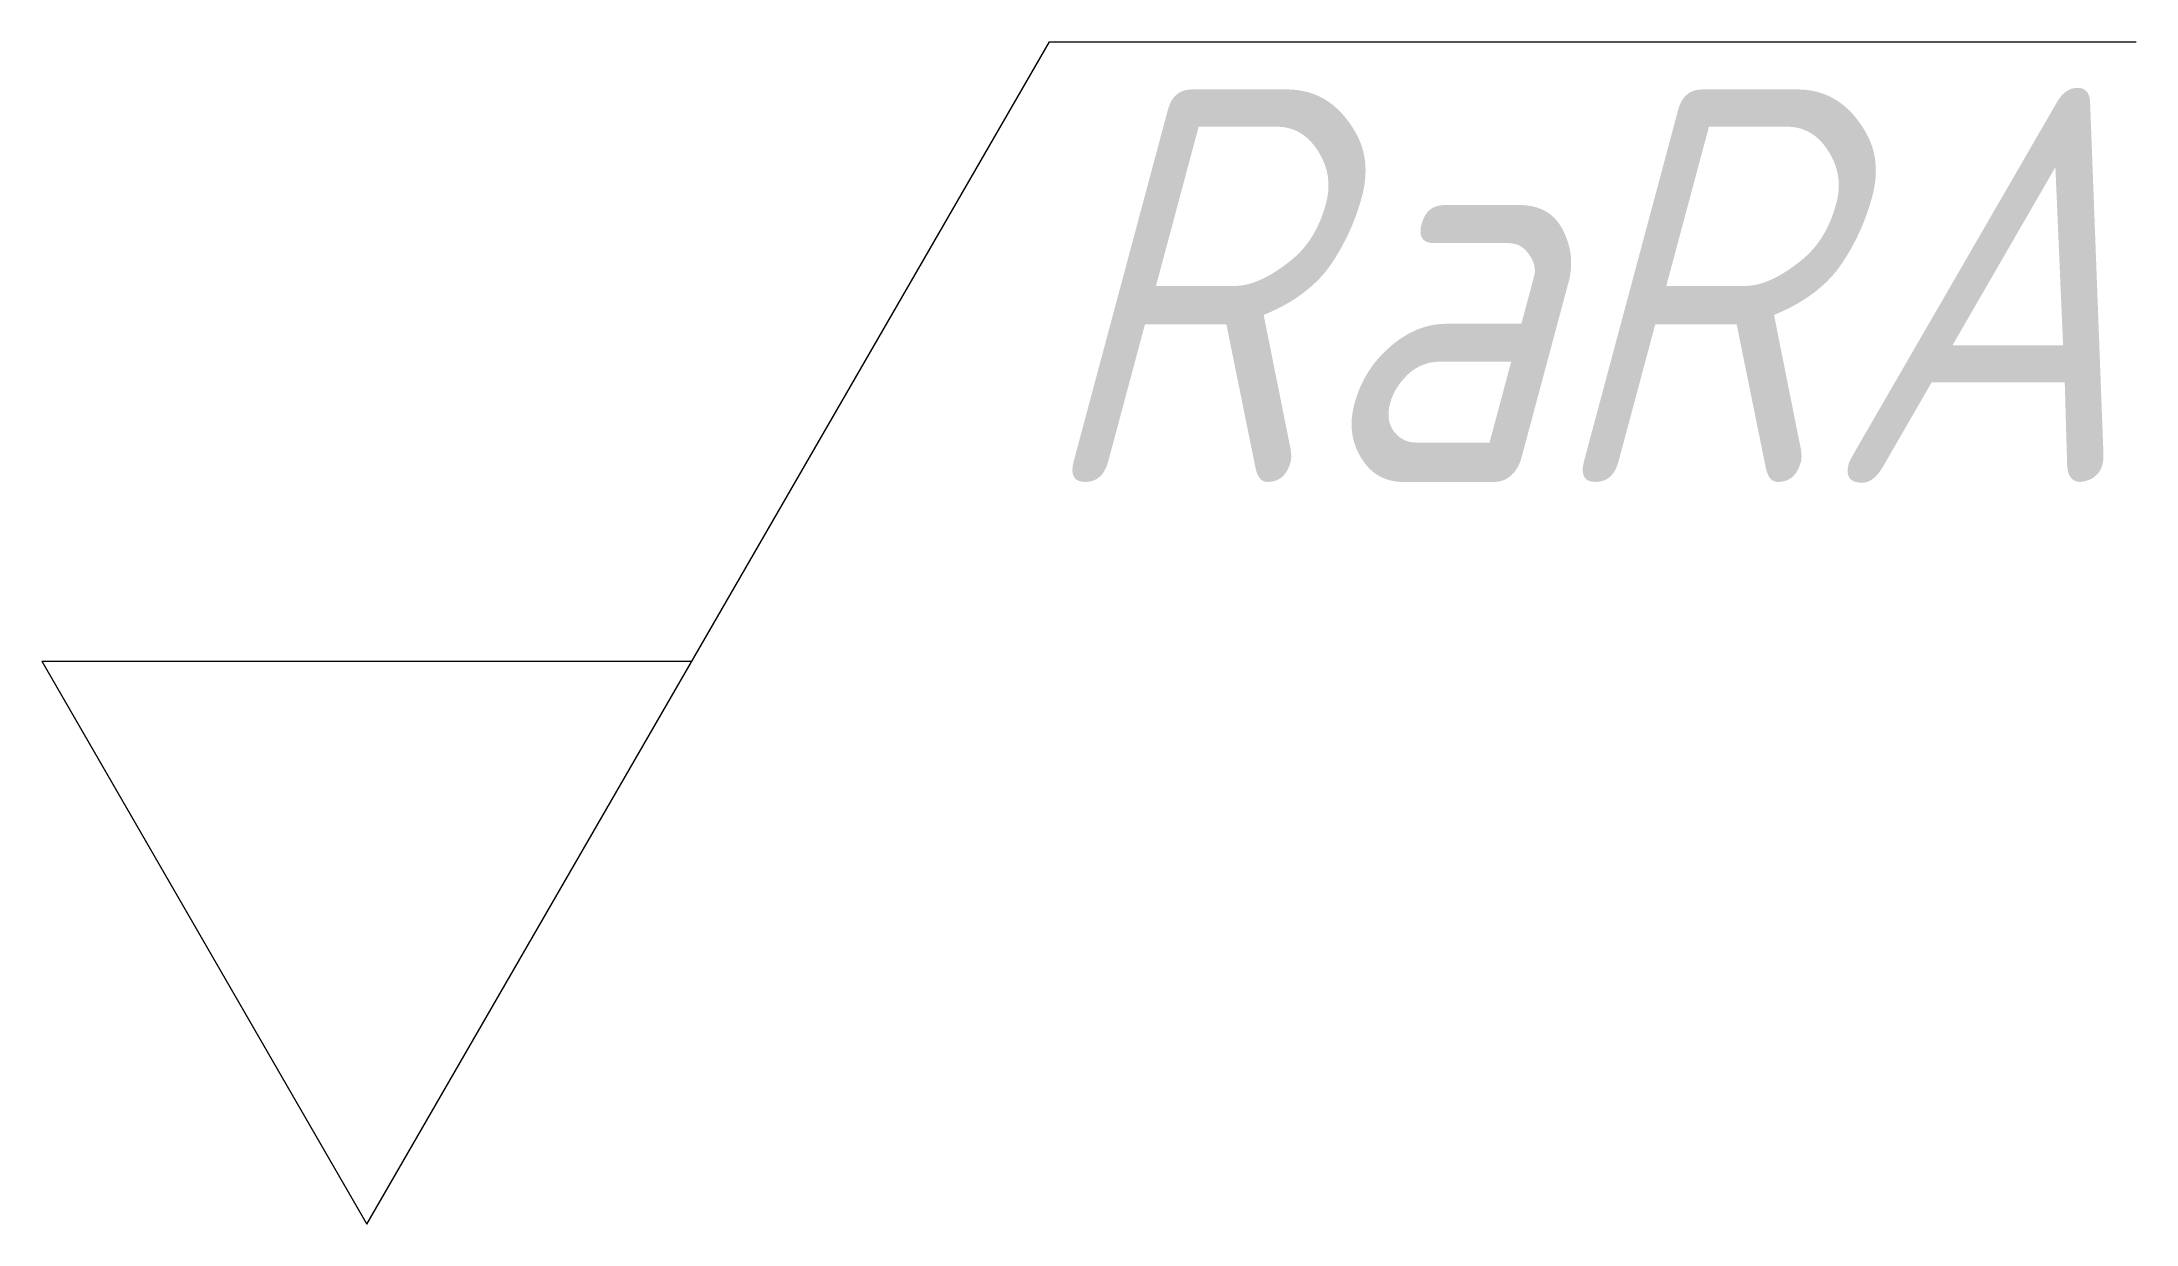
# Model space of a CAD drawing. Header units: millimetres. Extents: x 144.7 to 163.3, y 61.1 to 71.6.
import ezdxf

# ---------------------------------------------------------------- set-up
doc = ezdxf.new("R2010")
doc.units = ezdxf.units.MM
doc.layers.add('粗糙度', color=7, linetype='Continuous', lineweight=20)
doc.styles.add('尺寸标注', font='gbeitc.shx', dxfattribs={"bigfont": 'gbcbig.shx'})
doc.styles.add('投影标记', font='gbeitc.shx')

msp = doc.modelspace()

# ---------------------------------------------------------------- linework, layer by layer
at = {"layer": '粗糙度'}
for p, q in [((147.619, 61.054), (153.681, 71.554)), ((153.681, 71.554), (163.332, 71.554)), ((144.732, 66.054), (147.619, 61.054)), ((144.732, 66.054), (150.506, 66.054))]:
    msp.add_line(p, q, dxfattribs=at)

# ---------------------------------------------------------------- texts
at = {"layer": '粗糙度', "insert": (153.527, 71.146), "char_height": 3.5, "width": 5.32839, "attachment_point": 1, "style": '投影标记'}
msp.add_mtext('Ra', dxfattribs=at)
at = {"layer": '粗糙度', "style": '尺寸标注'}
msp.add_attdef('RA', (158.059, 67.646), '6.3', height=3.5, dxfattribs=at)

doc.saveas('drawing.dxf')
